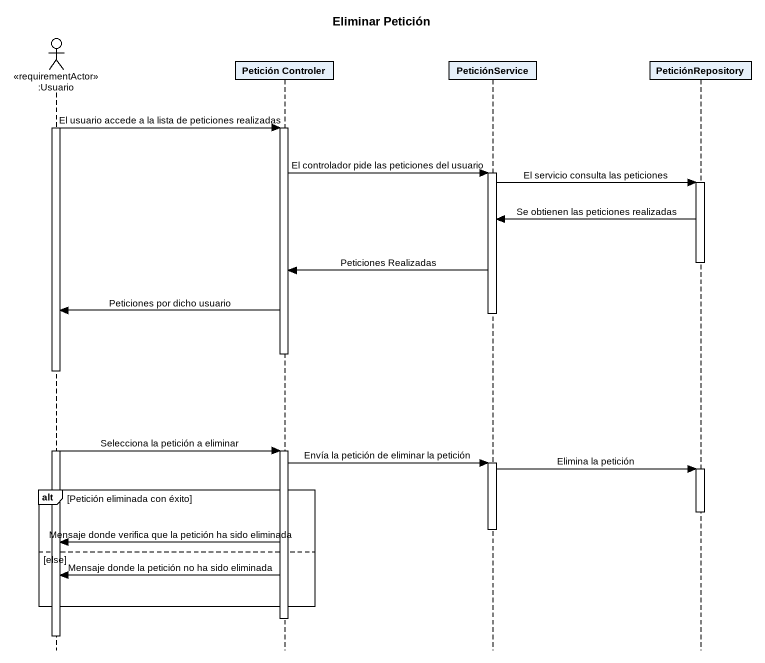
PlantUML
@startuml
title Eliminar Petición
hide footbox
actor ":Usuario" as Usuario <<requirementActor>>
participant "Petición Controler" as Petición_Controler
participant PeticiónService
participant PeticiónRepository

activate Usuario
Usuario -> Petición_Controler : El usuario accede a la lista de peticiones realizadas
activate Petición_Controler
Petición_Controler -> PeticiónService : El controlador pide las peticiones del usuario
activate PeticiónService
PeticiónService -> PeticiónRepository : El servicio consulta las peticiones
activate PeticiónRepository
PeticiónRepository -> PeticiónService : Se obtienen las peticiones realizadas
deactivate PeticiónRepository
PeticiónService -> Petición_Controler : Peticiones Realizadas
Petición_Controler -> Usuario : Peticiones por dicho usuario
deactivate PeticiónService
deactivate Petición_Controler
Usuario -> Petición_Controler : Selecciona la petición a eliminar
activate Petición_Controler
Petición_Controler -> PeticiónService : Envía la petición de eliminar la petición
activate PeticiónService
PeticiónService -> PeticiónRepository : Elimina la petición
activate PeticiónRepository
alt Petición eliminada con éxito
  deactivate PeticiónRepository
  deactivate PeticiónService
  Petición_Controler -> Usuario : Mensaje donde verifica que la petición ha sido eliminada
else else
  Petición_Controler -> Usuario : Mensaje donde la petición no ha sido eliminada
end
deactivate Petición_Controler
deactivate Usuario
@enduml
